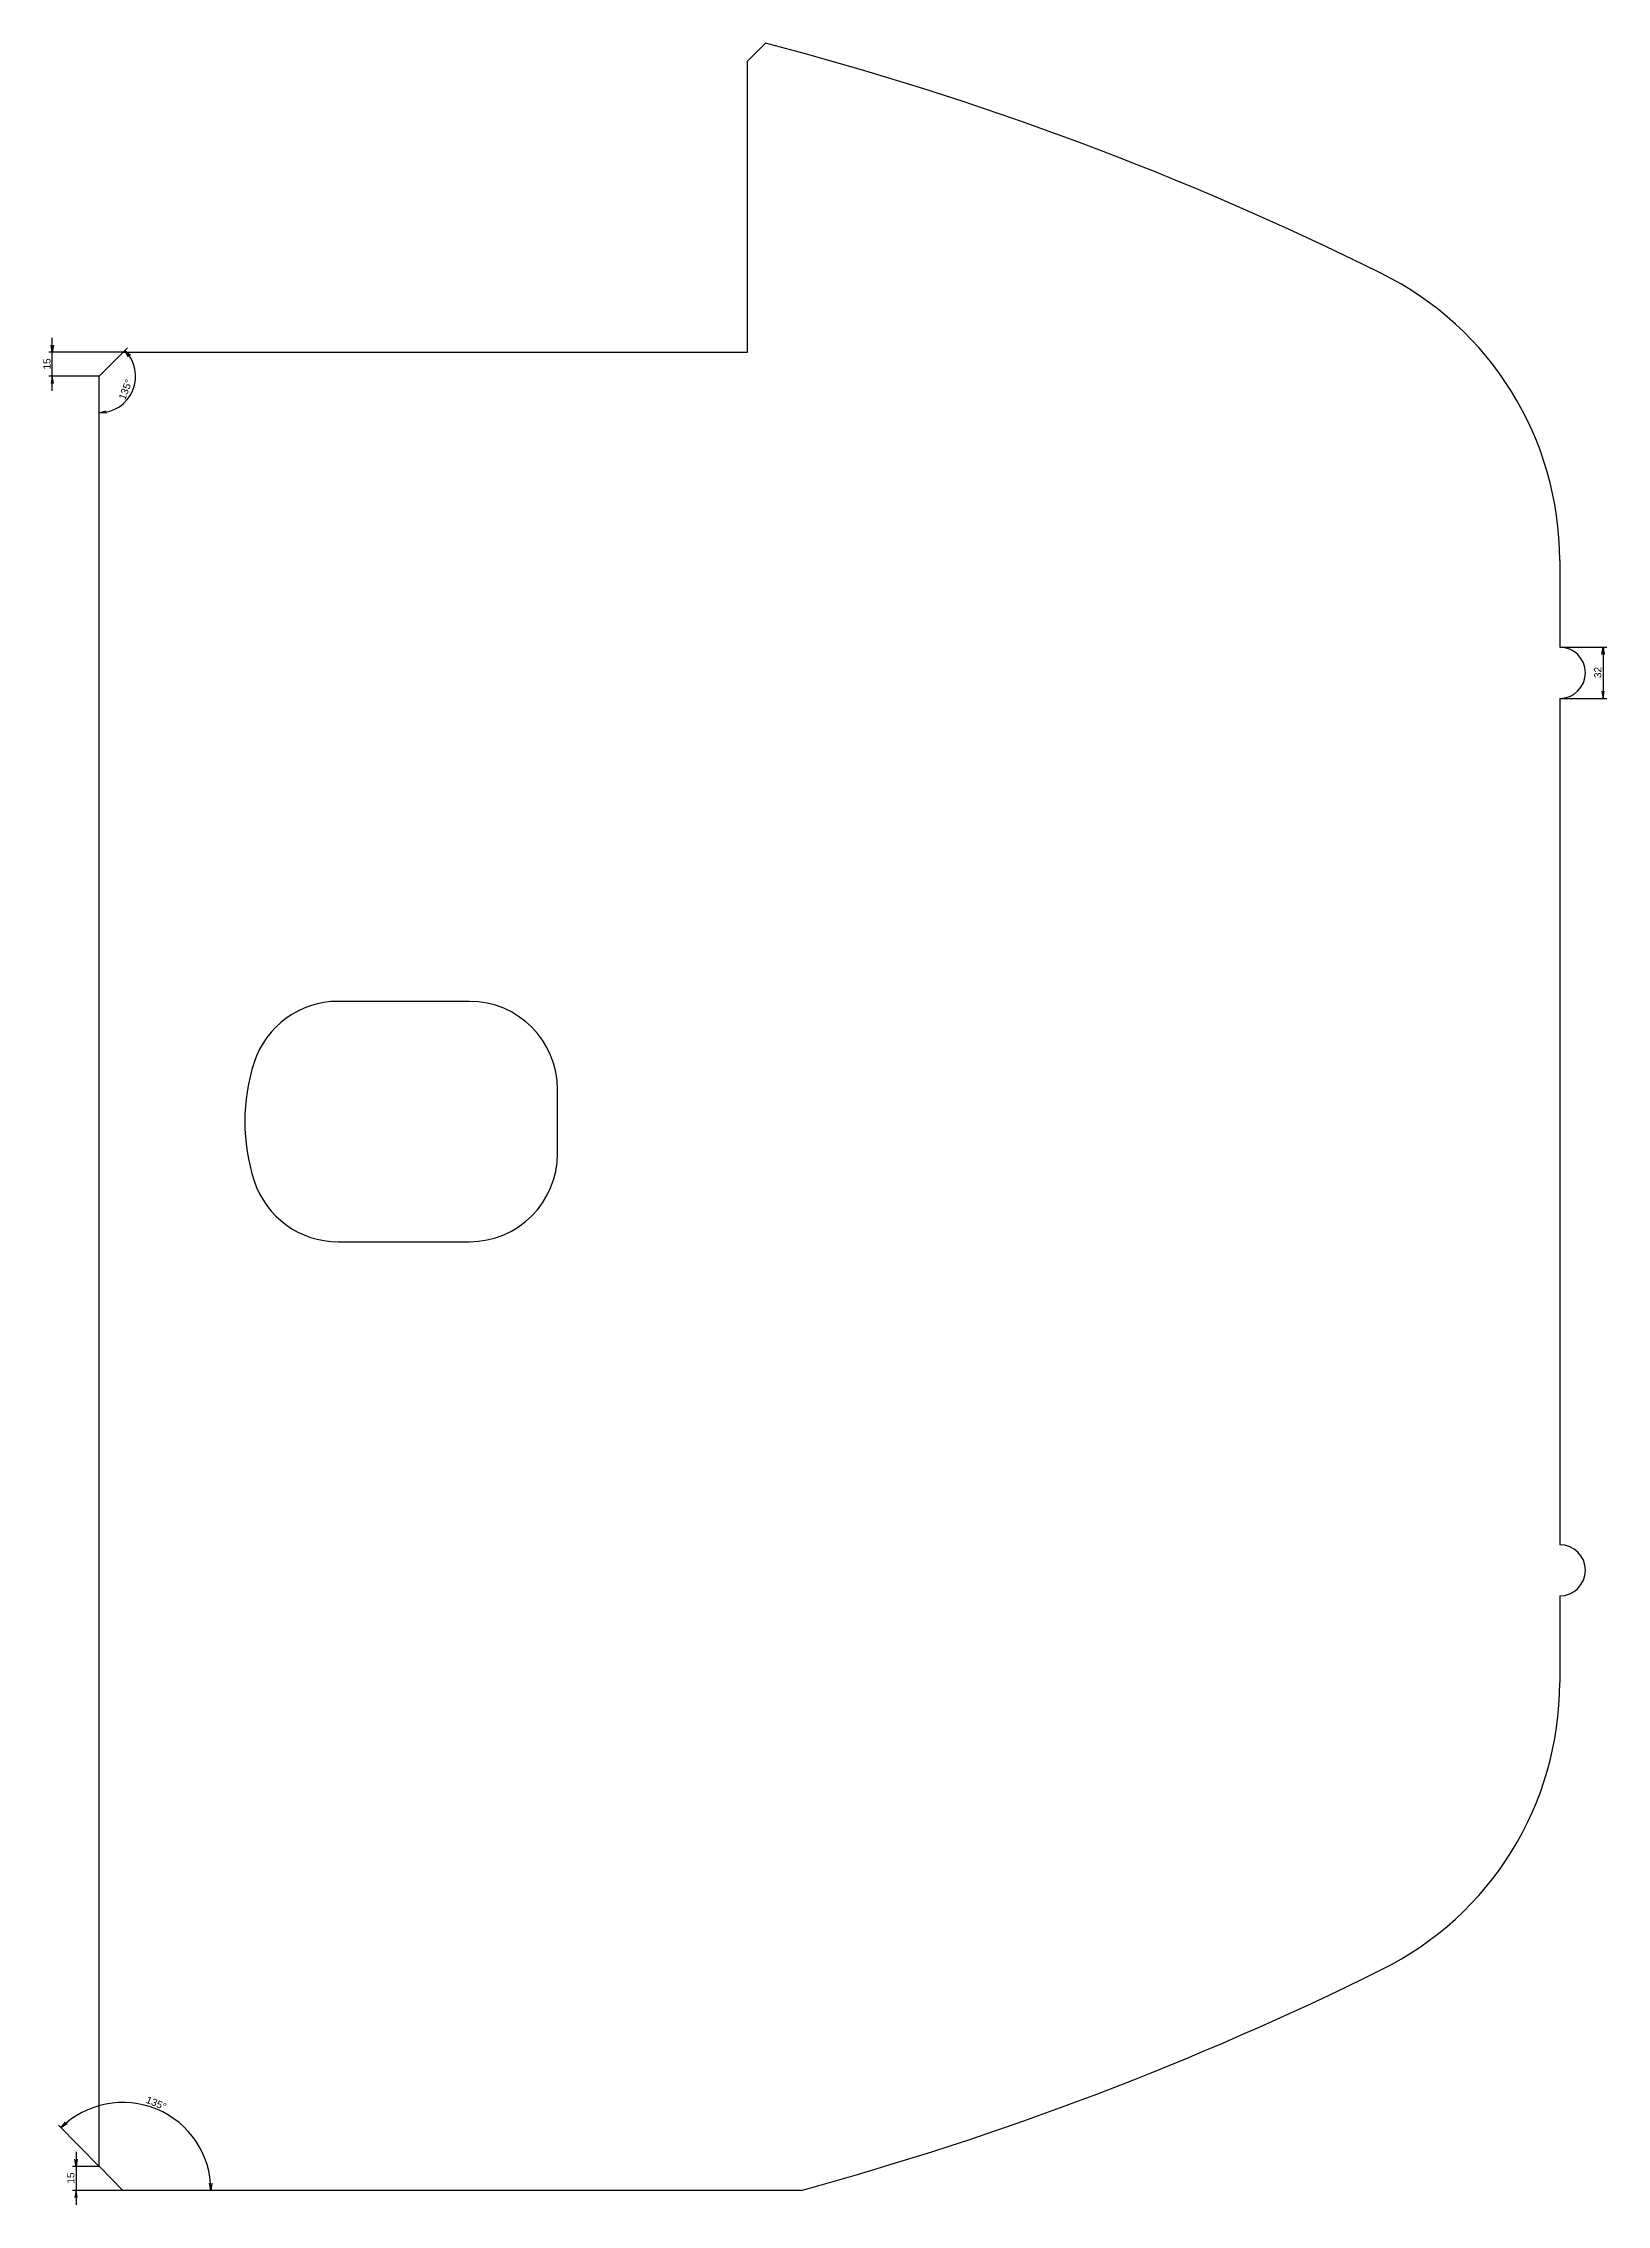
# Model space of a CAD drawing. Header units: millimetres. Extents: x 54 to 1029, y -676 to 673.
import ezdxf
from ezdxf.enums import TextEntityAlignment as Align

# ---------------------------------------------------------------- set-up
doc = ezdxf.new("R2010")
doc.units = ezdxf.units.MM
doc.layers.add('Default', color=7, linetype='Continuous')
doc.layers.add('DV1_Default', color=7, linetype='Continuous')
doc.styles.add('SEACAD_Arial', font='arial.ttf')
doc.dimstyles.new('JIS_(mm)', dxfattribs={"dimtxt": 4.5, "dimasz": 4.5, "dimexe": 2.25, "dimexo": 0, "dimgap": 1.125, "dimtad": 1, "dimdsep": 46, "dimtxsty": 'SEACAD_Arial', "dimblk1": '_SE_OPEN', "dimblk2": '_SE_OPEN', "dimsah": 1, "dimcen": 2.25, "dimadec": 0, "dimazin": 0, "dimtfac": 0.5, "dimtmove": 0, "dimatfit": 3, "dimfxl": 1, "dimarcsym": 0})

# ---------------------------------------------------------------- blocks, each defined once
blk = doc.blocks.new('DMBLK14')
at = {"layer": 'Default', "color": 7, "linetype": 'Continuous'}
for p, q in [((1000, 296), (1029.3, 296)), ((1027.1, 296), (1027.1, 264)), ((1000, 264), (1029.3, 264))]:
    blk.add_line(p, q, dxfattribs=at)
for points in [[(1026.3, 291.5), (1027.1, 296), (1027.8, 291.5)], [(1026.3, 268.5), (1027.1, 264), (1027.8, 268.5)]]:
    blk.add_lwpolyline(points, dxfattribs=at)
at = {"layer": 'Default', "color": 7, "linetype": 'Continuous', "style": 'SEACAD_Arial'}
blk.add_text('32', height=4.5, rotation=90, dxfattribs=at).set_placement((1021.5, 276.7), align=Align.TOP_LEFT)
blk = doc.blocks.new('_SE_OPEN')
at = {"color": 0}
for p, q in [((-1, 0.1665), (0, 0)), ((0, 0), (-1, -0.1665)), ((0, 0), (-1, 0))]:
    blk.add_line(p, q, dxfattribs=at)
blk = doc.blocks.new('DMBLK15')
at = {"layer": 'Default', "color": 7, "linetype": 'Continuous'}
blk.add_line((89.1, -651.9), (63.8, -626.3), dxfattribs=at)
for points in [[(69.2, -625.4), (65.3, -627.9), (68.2, -624.3)], [(159.4, -662.3), (158.8, -666.9), (157.9, -662.4)]]:
    blk.add_lwpolyline(points, dxfattribs=at)
blk.add_arc((103.9, -666.9), 54.9, 0, 134.693, dxfattribs=at)
at = {"layer": 'Default', "color": 7, "linetype": 'Continuous', "style": 'SEACAD_Arial'}
blk.add_text('135°', height=4.5, rotation=337.3465, dxfattribs=at).set_placement((119.6, -607.9), align=Align.TOP_LEFT)
blk = doc.blocks.new('DMBLK16')
at = {"layer": 'Default', "color": 7, "linetype": 'Continuous'}
for p, q in [((74.8, -642.9), (74.8, -675.9)), ((89.1, -651.9), (72.5, -651.9)), ((103.9, -666.9), (72.5, -666.9))]:
    blk.add_line(p, q, dxfattribs=at)
for points in [[(75.5, -647.4), (74.8, -651.9), (74, -647.4)], [(75.5, -671.4), (74.8, -666.9), (74, -671.4)]]:
    blk.add_lwpolyline(points, dxfattribs=at)
at = {"layer": 'Default', "color": 7, "linetype": 'Continuous', "style": 'SEACAD_Arial'}
blk.add_text('15', height=4.5, rotation=90, dxfattribs=at).set_placement((69.2, -662.7), align=Align.TOP_LEFT)
blk = doc.blocks.new('DMBLK17')
at = {"layer": 'Default', "color": 7, "linetype": 'Continuous'}
for p, q in [((59.9, 456), (59.9, 489)), ((104.1, 480), (57.7, 480)), ((89.1, 465), (57.7, 465))]:
    blk.add_line(p, q, dxfattribs=at)
for points in [[(60.7, 484.5), (59.9, 480), (59.2, 484.5)], [(60.7, 460.5), (59.9, 465), (59.2, 460.5)]]:
    blk.add_lwpolyline(points, dxfattribs=at)
at = {"layer": 'Default', "color": 7, "linetype": 'Continuous', "style": 'SEACAD_Arial'}
blk.add_text('15', height=4.5, rotation=90, dxfattribs=at).set_placement((54.3, 469.2), align=Align.TOP_LEFT)
blk = doc.blocks.new('DMBLK18')
at = {"layer": 'Default', "color": 7, "linetype": 'Continuous'}
blk.add_line((104.1, 480), (106.8, 482.7), dxfattribs=at)
for points in [[(107.5, 477.2), (105.2, 481.1), (108.6, 478.1)], [(93.7, 441.9), (89.1, 442.2), (93.5, 443.4)]]:
    blk.add_lwpolyline(points, dxfattribs=at)
blk.add_arc((89.1, 465), 22.8, 270, 45, dxfattribs=at)
at = {"layer": 'Default', "color": 7, "linetype": 'Continuous', "style": 'SEACAD_Arial'}
blk.add_text('135°', height=4.5, rotation=68.8838, dxfattribs=at).set_placement((101.1, 451.5), align=Align.TOP_LEFT)

msp = doc.modelspace()

# ---------------------------------------------------------------- linework, layer by layer
at = {"layer": 'Default', "color": 7, "linetype": 'Continuous'}
for p, q in [((493.5, 661.58), (504.733, 672.813)), ((89.1, 465), (104.1, 480)), ((1000, 350.002), (1000, 296.002)), ((1000, 263.998), (1000, -264.002)), ((1000, -296.002), (1000, -350.002)), ((89.1, -651.869), (103.94, -666.869)), ((527, -666.869), (103.94, -666.869))]:
    msp.add_line(p, q, dxfattribs=at)
for centre, radius in [((1000, 280), 16.002), ((1000, -280.002), 16)]:
    msp.add_arc(centre, radius, 270, 90, dxfattribs=at)
at = {"layer": 'DV1_Default', "color": 7, "linetype": 'Continuous'}
for p, q in [((493.5, 480), (493.5, 661.58)), ((104.1, 480), (493.5, 480)), ((89.1, -651.869), (89.1, 465)), ((320, 75), (238.153, 75)), ((375, -20), (375, 19.997)), ((238.153, -75), (320, -75))]:
    msp.add_line(p, q, dxfattribs=at)
for centre, radius, start, end in [((0, -1262.45), 2000, 63.6122, 75.382407), ((800, 350.002), 200, 0, 63.6122), ((238.153, 20), 55, 90, 162.079787), ((320, 20), 55, 0, 90), ((300, 0), 120, 162.079787, 197.920213), ((320, -20), 55, 270, 0), ((238.153, -20), 55, 197.920213, 270), ((800, -350.002), 200, 296.3878, 0), ((0, 1262.45), 2000, 285.277842, 296.3878)]:
    msp.add_arc(centre, radius, start, end, dxfattribs=at)

# ---------------------------------------------------------------- dimensions: what is measured, and where the dimension line sits
at = {"layer": 'Default', "color": 7, "linetype": 'Continuous'}
for base, p1, p2, angle, picture, middle, dimtype in [((59.9, 480), (89.1, 465), (104.1, 480), 90, 'DMBLK17', (59.9, 472.5), 160), ((1027.084, 296.002), (1000, 296.002), (1000, 263.998), 270, 'DMBLK14', (1027.084, 280), 161), ((74.786, -666.869), (89.1, -651.869), (103.94, -666.869), 90, 'DMBLK16', (74.786, -659.369), 160)]:
    dim = msp.add_linear_dim(base=base, p1=p1, p2=p2, angle=angle, text='\\A1;<>', dimstyle='JIS_(mm)', dxfattribs=at)
    dim.commit()
    dim.dimension.update_dxf_attribs({"geometry": picture, "text_midpoint": middle, "dimtype": dimtype})
for base, line1, line2, picture, middle in [((110.153, 456.28), ((89.1, 465), (104.1, 480)), ((89.1, 465), (89.1, -651.869)), 'DMBLK18', (110.153, 456.28)), ((125.077, -616.225), ((103.94, -666.869), (89.1, -651.869)), ((103.94, -666.869), (527, -666.869)), 'DMBLK15', (125.077, -616.225))]:
    dim = msp.add_angular_dim_2l(base=base, line1=line1, line2=line2, text='\\A1;<>', dimstyle='JIS_(mm)', override={"dimtolj": 1}, dxfattribs=at)
    dim.commit()
    dim.dimension.update_dxf_attribs({"geometry": picture, "text_midpoint": middle, "dimtype": 162})

doc.saveas('drawing.dxf')
